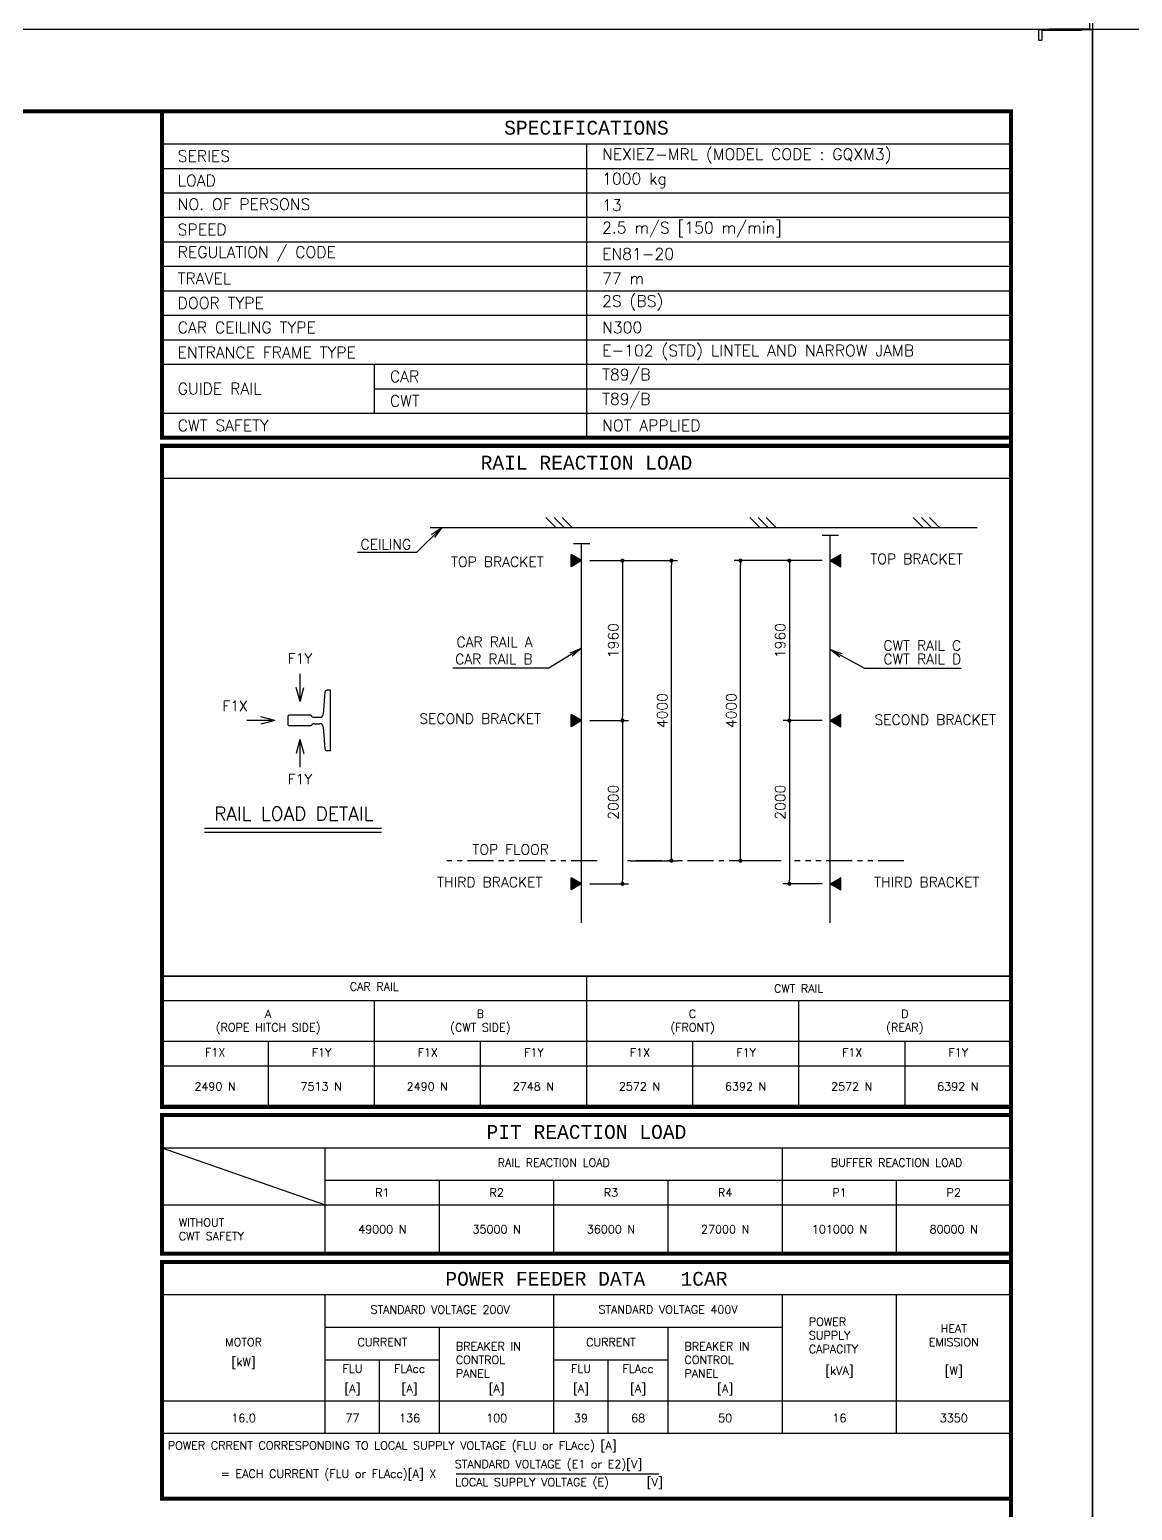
# Model space of a CAD drawing. Header units: millimetres. Extents: x -106996 to 276536, y -21995 to 37993.
# Drawn here: x -6511 to 244, y -9072 to 0 of the extents above; entities that cross this region are included whole.
import ezdxf
from ezdxf.enums import TextEntityAlignment as Align

# ---------------------------------------------------------------- set-up
doc = ezdxf.new("R2010")
doc.units = ezdxf.units.MM
doc.header["$LTSCALE"] = 100
doc.linetypes.add('PHANTOM2', pattern=[31.75, 15.875, -3.175, 3.175, -3.175, 3.175, -3.175])
doc.layers.get('0').update_dxf_attribs({"color": 3})
for name, color, linetype in [('DIM', 2, 'Continuous'), ('FRAME', 5, 'Continuous'), ('OLCU', 4, 'Continuous'), ('OTHERS', 4, 'Continuous'), ('SPEC', 7, 'Continuous'), ('W-DASHED-LINE', 111, 'PHANTOM2')]:
    doc.layers.add(name, color=color, linetype=linetype)
doc.styles.get("Standard").update_dxf_attribs({"font": 'romans.shx', "bigfont": 'bigfont.shx'})
doc.styles.add('STYLE1', font='monos.ttf')
doc.dimstyles.new('1-50IN', dxfattribs={"dimscale": 25, "dimtxt": 2.5, "dimasz": 1, "dimexe": 1.5, "dimexo": 2, "dimgap": 1, "dimtad": 3, "dimdsep": 46, "dimtxsty": 'Standard', "dimblk1": 'DOT', "dimblk2": 'DOT', "dimsah": 1, "dimcen": 0.09, "dimclrd": 256, "dimclre": 256, "dimclrt": 256, "dimadec": 0, "dimazin": 0, "dimtfac": 1, "dimtmove": 0, "dimatfit": 3, "dimldrblk": 'DOT', "dimfxl": 0, "dimtolj": 1, "dimtzin": 0, "dimarcsym": 0})
doc.dimstyles.new('1-50IN-ARROW', dxfattribs={"dimscale": 25, "dimtxt": 2.5, "dimasz": 3, "dimexe": 1.5, "dimexo": 2, "dimgap": 1, "dimtad": 3, "dimdsep": 46, "dimtxsty": 'Standard', "dimblk1": 'OPEN', "dimblk2": 'OPEN', "dimsah": 1, "dimcen": 0.09, "dimclrd": 256, "dimclre": 256, "dimclrt": 256, "dimadec": 0, "dimazin": 0, "dimtfac": 1, "dimtmove": 0, "dimatfit": 3, "dimldrblk": 'OPEN', "dimfxl": 0, "dimtolj": 1, "dimtzin": 0, "dimarcsym": 0})
doc.dimstyles.new('BRACKET LOAD', dxfattribs={"dimscale": 25, "dimtxt": 2.5, "dimasz": 1, "dimexe": 1.5, "dimexo": 2, "dimgap": 1, "dimtad": 3, "dimlfac": 2, "dimdsep": 46, "dimtxsty": 'Standard', "dimblk1": 'DOT', "dimblk2": 'DOT', "dimsah": 1, "dimcen": 0.09, "dimclrd": 256, "dimclre": 256, "dimclrt": 256, "dimadec": 0, "dimazin": 0, "dimtfac": 1, "dimtmove": 0, "dimatfit": 3, "dimldrblk": 'DOT', "dimfxl": 0, "dimtolj": 1, "dimtzin": 0, "dimarcsym": 0})

# ---------------------------------------------------------------- blocks, each defined once
blk = doc.blocks.new('_OPEN')
at = {"color": 0, "linetype": 'ByBlock'}
for p, q in [((-1, 0.17), (0, 0)), ((0, 0), (-1, -0.17)), ((0, 0), (-1, 0))]:
    blk.add_line(p, q, dxfattribs=at)
blk = doc.blocks.new('_DOT')
at = {"color": 0, "linetype": 'ByBlock'}
blk.add_line((-0.5, 0), (-1, 0), dxfattribs=at)
at = {"color": 0, "linetype": 'ByBlock', "const_width": 0.5}
blk.add_lwpolyline([(-0.25, 0, 1), (0.25, 0, 1)], format="xyb", close=True, dxfattribs=at)
blk = doc.blocks.new('*D157')
at = {"layer": 'DEFPOINTS', "color": 0, "transparency": 16777216}
for p in [(-3129.3, -4233.3), (-3129.4, -5233.3), (-2879.3, -5233.3)]:
    blk.add_point(p, dxfattribs=at)
at = {"layer": 'DIM', "lineweight": -2, "transparency": 16777216}
for p, q in [((-3079.3, -4233.3), (-2841.8, -4233.3)), ((-2879.3, -4258.3), (-2879.3, -5208.3)), ((-3079.4, -5233.3), (-2841.8, -5233.3))]:
    blk.add_line(p, q, dxfattribs=at)
at = {"layer": 'DIM', "lineweight": -2, "transparency": 16777216, "xscale": 25, "yscale": 25, "zscale": 25}
for p, rotation in [((-2879.3, -4233.3), 90), ((-2879.3, -5233.3), 270)]:
    blk.add_blockref('_DOT', p, dxfattribs=dict(at, rotation=rotation))
at = {"layer": 'DIM', "transparency": 16777216, "insert": (-2935.6, -4733.3), "char_height": 62.5, "attachment_point": 5, "rotation": 90}
blk.add_mtext('\\A1;2000', dxfattribs=at)
blk = doc.blocks.new('*D158')
at = {"layer": 'DEFPOINTS', "color": 0, "transparency": 16777216}
for p in [(-1606.7, -4233.3), (-1856.7, -5233.3), (-1606.7, -5233.3)]:
    blk.add_point(p, dxfattribs=at)
at = {"layer": 'DIM', "lineweight": -2, "transparency": 16777216}
for p, q in [((-1656.7, -4233.3), (-1894.2, -4233.3)), ((-1856.7, -4258.3), (-1856.7, -5208.3)), ((-1656.7, -5233.3), (-1894.2, -5233.3))]:
    blk.add_line(p, q, dxfattribs=at)
at = {"layer": 'DIM', "lineweight": -2, "transparency": 16777216, "xscale": 25, "yscale": 25, "zscale": 25}
for p, rotation in [((-1856.7, -4233.3), 90), ((-1856.7, -5233.3), 270)]:
    blk.add_blockref('_DOT', p, dxfattribs=dict(at, rotation=rotation))
at = {"layer": 'DIM', "transparency": 16777216, "insert": (-1913, -4733.3), "char_height": 62.5, "attachment_point": 5, "rotation": 90}
blk.add_mtext('\\A1;2000', dxfattribs=at)
blk = doc.blocks.new('*D159')
at = {"layer": 'DEFPOINTS', "color": 0, "transparency": 16777216}
for p in [(-3129.3, -3253.3), (-3129.3, -4233.3), (-2879.3, -4233.3)]:
    blk.add_point(p, dxfattribs=at)
at = {"layer": 'DIM', "lineweight": -2, "transparency": 16777216}
for p, q in [((-3079.3, -3253.3), (-2841.8, -3253.3)), ((-2879.3, -3278.3), (-2879.3, -4208.3)), ((-3079.3, -4233.3), (-2841.8, -4233.3))]:
    blk.add_line(p, q, dxfattribs=at)
at = {"layer": 'DIM', "lineweight": -2, "transparency": 16777216, "xscale": 25, "yscale": 25, "zscale": 25}
for p, rotation in [((-2879.3, -3253.3), 90), ((-2879.3, -4233.3), 270)]:
    blk.add_blockref('_DOT', p, dxfattribs=dict(at, rotation=rotation))
at = {"layer": 'DIM', "transparency": 16777216, "insert": (-2935.5, -3743.3), "char_height": 62.5, "attachment_point": 5, "rotation": 90}
blk.add_mtext('\\A1;1960', dxfattribs=at)
blk = doc.blocks.new('*D160')
at = {"layer": 'DEFPOINTS', "color": 0, "transparency": 16777216}
for p in [(-1606.7, -3253.3), (-1856.7, -4233.3), (-1606.7, -4233.3)]:
    blk.add_point(p, dxfattribs=at)
at = {"layer": 'DIM', "lineweight": -2, "transparency": 16777216}
for p, q in [((-1656.7, -3253.3), (-1894.2, -3253.3)), ((-1856.7, -3278.3), (-1856.7, -4208.3)), ((-1656.7, -4233.3), (-1894.2, -4233.3))]:
    blk.add_line(p, q, dxfattribs=at)
at = {"layer": 'DIM', "lineweight": -2, "transparency": 16777216, "xscale": 25, "yscale": 25, "zscale": 25}
for p, rotation in [((-1856.7, -3253.3), 90), ((-1856.7, -4233.3), 270)]:
    blk.add_blockref('_DOT', p, dxfattribs=dict(at, rotation=rotation))
at = {"layer": 'DIM', "transparency": 16777216, "insert": (-1913, -3743.3), "char_height": 62.5, "attachment_point": 5, "rotation": 90}
blk.add_mtext('\\A1;1960', dxfattribs=at)
blk = doc.blocks.new('*D191')
at = {"layer": 'DEFPOINTS', "color": 0, "transparency": 16777216}
for p in [(-3129.3, -3253.3), (-2579.3, -3253.3), (-2879.3, -5091.7)]:
    blk.add_point(p, dxfattribs=at)
at = {"layer": 'DIM', "lineweight": -2, "transparency": 16777216}
for p, q in [((-3079.3, -3253.3), (-2541.8, -3253.3)), ((-2579.3, -5066.7), (-2579.3, -3278.3)), ((-2829.3, -5091.7), (-2541.8, -5091.7))]:
    blk.add_line(p, q, dxfattribs=at)
at = {"layer": 'DIM', "lineweight": -2, "transparency": 16777216, "xscale": 25, "yscale": 25, "zscale": 25}
for p, rotation in [((-2579.3, -3253.3), 90), ((-2579.3, -5091.7), 270)]:
    blk.add_blockref('_DOT', p, dxfattribs=dict(at, rotation=rotation))
at = {"layer": 'DIM', "transparency": 16777216, "insert": (-2635.6, -4172.5), "char_height": 62.5, "attachment_point": 5, "rotation": 90}
blk.add_mtext('\\A1;4000', dxfattribs=at)
blk = doc.blocks.new('*D192')
at = {"layer": 'DEFPOINTS', "color": 0, "transparency": 16777216}
for p in [(-2156.7, -3253.3), (-1606.7, -3253.3), (-1856.7, -5091.7)]:
    blk.add_point(p, dxfattribs=at)
at = {"layer": 'DIM', "lineweight": -2, "transparency": 16777216}
for p, q in [((-1656.7, -3253.3), (-2194.2, -3253.3)), ((-2156.7, -5066.7), (-2156.7, -3278.3)), ((-1906.7, -5091.7), (-2194.2, -5091.7))]:
    blk.add_line(p, q, dxfattribs=at)
at = {"layer": 'DIM', "lineweight": -2, "transparency": 16777216, "xscale": 25, "yscale": 25, "zscale": 25}
for p, rotation in [((-2156.7, -3253.3), 90), ((-2156.7, -5091.7), 270)]:
    blk.add_blockref('_DOT', p, dxfattribs=dict(at, rotation=rotation))
at = {"layer": 'DIM', "transparency": 16777216, "insert": (-2213, -4172.5), "char_height": 62.5, "attachment_point": 5, "rotation": 90}
blk.add_mtext('\\A1;4000', dxfattribs=at)
blk = doc.blocks.new('flans3')
at = {"layer": 'OLCU'}
for p, q in [((-6, 80), (0, 80)), ((-6, 80), (-6, 6)), ((0, 0), (0, 80)), ((-100, 0), (0, 0)), ((-100, 0), (-100, -80)), ((-80, 6), (-80, 0)), ((-80, 6), (-6, 6)), ((-20, 0), (-20, -6)), ((-94, -6), (-94, -80)), ((-94, -6), (-20, -6)), ((-100, -80), (-94, -80))]:
    blk.add_line(p, q, dxfattribs=at)

msp = doc.modelspace()

# ---------------------------------------------------------------- hatches: boundary and pattern name
at = {"layer": 'OTHERS'}
h = msp.add_hatch(dxfattribs=at)
h.set_pattern_fill('ANSI31', color=256, style=0)
h.set_pattern_definition([(135, (16263.94115, -15261.83335), (0.08838834765, 0.08838834765), [])])
h.paths.add_polyline_path([(-3193.9481893, -3216.0315004), (-3129.3394968, -3253.3333464), (-3193.9481893, -3290.6351923)])
h = msp.add_hatch(dxfattribs=at)
h.set_pattern_fill('ANSI31', color=256, style=0)
h.set_pattern_definition([(135, (16786.56109, -15261.83336), (0.08838834765, 0.08838834765), [])])
h.paths.add_polyline_path([(-1542.110867, -3216.0315147), (-1542.110867, -3290.6352067), (-1606.7195595, -3253.3333607)])
h = msp.add_hatch(dxfattribs=at)
h.set_pattern_fill('ANSI31', color=256, style=0)
h.set_pattern_definition([(135, (16263.94115, -16241.83335), (0.08838834765, 0.08838834765), [])])
h.paths.add_polyline_path([(-3193.9481893, -4196.0315004), (-3129.3394968, -4233.3333464), (-3193.9481893, -4270.6351924)])
h = msp.add_hatch(dxfattribs=at)
h.set_pattern_fill('ANSI31', color=256, style=0)
h.set_pattern_definition([(135, (16786.56109, -16241.83336), (0.08838834765, 0.08838834765), [])])
h.paths.add_polyline_path([(-1542.110867, -4196.0315113), (-1542.110867, -4270.6352033), (-1606.7195595, -4233.3333573)])
h = msp.add_hatch(dxfattribs=at)
h.set_pattern_fill('ANSI31', color=256, style=0)
h.set_pattern_definition([(135, (16263.94115, -17241.83335), (0.08838834765, 0.08838834765), [])])
h.paths.add_polyline_path([(-3193.9481893, -5196.0315001), (-3129.3394968, -5233.333346), (-3193.9481893, -5270.635192)])
h = msp.add_hatch(dxfattribs=at)
h.set_pattern_fill('ANSI31', color=256, style=0)
h.set_pattern_definition([(135, (16786.56109, -17241.83336), (0.08838834765, 0.08838834765), [])])
h.paths.add_polyline_path([(-1542.110867, -5196.031511), (-1542.110867, -5270.635203), (-1606.7195595, -5233.333357)])

# ---------------------------------------------------------------- linework, layer by layer
for p, q in [((-5699.9999907, -500.0000086), (-499.9999907, -500.0000086)), ((-5699.9999907, -500.0000086), (-5699.9999907, -2500.0000086)), ((-5699.9999907, -700.0000086), (-499.9999907, -700.0000086)), ((-3099.9999907, -700.0000086), (-3099.9999907, -2500.0000086)), ((-3099.9999907, -700.0000086), (-3099.9999907, -2500.0000086)), ((-5699.9999907, -850.0000086), (-499.9999907, -850.0000086)), ((-5699.9999907, -1000.0000086), (-499.9999907, -1000.0000086)), ((-5699.9999907, -1150.0000086), (-499.9999907, -1150.0000086)), ((-5699.9999907, -1300.0000086), (-499.9999907, -1300.0000086)), ((-5699.9999907, -1450.0000086), (-499.9999907, -1450.0000086)), ((-5699.9999907, -1600.0000086), (-499.9999907, -1600.0000086)), ((-5699.9999907, -1750.0000086), (-499.9999907, -1750.0000086)), ((-5699.9999907, -1900.0000086), (-499.9999907, -1900.0000086)), ((-5699.9999907, -2050.0000086), (-499.9999907, -2050.0000086)), ((-4399.9999907, -2050.0000086), (-4399.9999907, -2350.0000086)), ((-4399.9999907, -2200.0000086), (-499.9999907, -2200.0000086)), ((-5699.9999907, -2350.0000086), (-499.9999907, -2350.0000086)), ((-5699.9999907, -2550.0000086), (-499.9999907, -2550.0000086)), ((-499.9999907, -2550.0000086), (-5699.9999907, -2550.0000086)), ((-5699.9999907, -2550.0000086), (-499.9999907, -2550.0000086)), ((-5699.9999152, -2550.0000086), (-5699.9999152, -5050.0000086)), ((-2716.6666574, -2550.0000086), (-499.9999907, -2550.0000086)), ((-500.0001305, -5050.0000086), (-500.0001305, -2550.0000086)), ((-500.000206, -2750.0000086), (-5699.9999907, -2750.0000086)), ((-5699.9999152, -6600.0000086), (-5699.9999152, -5050.0000086)), ((-500.0001305, -5050.0000086), (-500.0001305, -6600.0000086)), ((-500.000206, -5800.0000086), (-5699.9999907, -5800.0000086)), ((-5699.9999907, -5800.0000086), (-500.000206, -5800.0000086)), ((-500.000206, -5800.0000086), (-5699.9999907, -5800.0000086)), ((-5699.9999907, -5800.0000086), (-500.000206, -5800.0000086)), ((-500.0001305, -5800.0000086), (-5699.9999152, -5800.0000086)), ((-5699.9999152, -5800.0000086), (-500.0001305, -5800.0000086)), ((-500.0001305, -5800.0000086), (-5699.9999152, -5800.0000086)), ((-5699.9999152, -5800.0000086), (-500.0001305, -5800.0000086)), ((-3099.9999152, -5800.0000086), (-3099.9999152, -6600.0000086)), ((-500.0001305, -5950.0000086), (-5699.9999152, -5950.0000086)), ((-4399.9999152, -5950.0000086), (-4399.9999152, -6600.0000086)), ((-1799.9999152, -5950.0000086), (-1799.9999152, -6600.0000086)), ((-500.0001305, -6200.0000086), (-5699.9999152, -6200.0000086)), ((-5049.9999152, -6200.0000086), (-5049.9999152, -6600.0000086)), ((-3749.9999152, -6200.0000086), (-3749.9999152, -6600.0000086)), ((-2449.9999152, -6200.0000086), (-2449.9999152, -6600.0000086)), ((-1149.9999152, -6200.0000086), (-1149.9999152, -6600.0000086)), ((-500.0001305, -6350.0000086), (-5699.9999152, -6350.0000086)), ((-500.0001305, -6350.0000086), (-5699.9999152, -6350.0000086)), ((-500.0001305, -6600.0000086), (-5699.9999907, -6600.0000086)), ((-500.0001305, -6650.0000086), (-5699.9999907, -6650.0000086)), ((-5699.9999885, -6850.0000086), (-4699.9999885, -7200.0000086)), ((-5699.999913, -6850.0000086), (-499.9999885, -6850.0000086)), ((-5699.999913, -7500.0000086), (-5699.999913, -6850.0000086)), ((-4699.999913, -7500.0000086), (-4699.9999885, -6850.0000086)), ((-1899.9998365, -7500.0000094), (-1899.999912, -6850.0000094)), ((-4699.9999885, -7050.0000086), (-500.0001283, -7050.0000086)), ((-3999.9998339, -7500.0000086), (-3999.9999094, -7050.0000086)), ((-3299.9998339, -7500.000012), (-3299.9999094, -7050.000012)), ((-2599.9998339, -7500.0000107), (-2599.9999094, -7050.0000107)), ((-1199.9998339, -7500.0000086), (-1199.9999094, -7050.0000086)), ((-5699.9999885, -7200.0000086), (-499.9999885, -7200.0000086)), ((-5699.999913, -7500.0000086), (-500.0001283, -7500.0000086)), ((-499.9997523, -7550.0000086), (-5699.9997809, -7550.0000086)), ((-5699.9997809, -9000.0000086), (-5699.9997809, -7550.0000086)), ((-5700.0001206, -7750.0000086), (-500.0000451, -7750.0000086)), ((-4699.9995144, -8600.0000086), (-4699.9996829, -7749.9999795)), ((-3299.9994352, -8600.0000086), (-3299.9994517, -7749.9999706)), ((-1899.9994378, -8600.0000086), (-1899.9994543, -7749.9998726)), ((-1199.9998174, -8600.0000086), (-1199.9998339, -7749.9999406)), ((-4699.9997122, -7950.0000086), (-3299.9994837, -7950.0000086)), ((-3999.9999569, -8600.0000086), (-4000.0002378, -7950.0000086)), ((-3299.9994837, -7950.0000086), (-1899.9994863, -7950.0000086)), ((-2599.9999547, -8600.0000086), (-2600.0002287, -7950.0000086)), ((-4699.9996179, -8150.0000086), (-4000.0002164, -8150.0000086)), ((-4366.666597, -8600.0000086), (-4366.6668638, -8150.0000086)), ((-3299.9994023, -8150.0000086), (-2600.0002066, -8150.0000086)), ((-2966.6665971, -8600.0000086), (-2966.6668643, -8150.0000086)), ((-5699.9999081, -8400.0000086), (-499.9997949, -8400.0000086)), ((-5699.9999973, -8600.0000086), (-499.999884, -8600.0000086)), ((-5700.0000607, -9000.0000086), (-499.9999962, -9000.0000086)), ((-5699.9997809, -9000.0000086), (-499.9999962, -9000.0000086)), ((-499.9999962, -9000.0000086), (-5699.9997809, -9000.0000086)), ((-5699.9997809, -9000.0000086), (-499.9999962, -9000.0000086)), ((-3016.6666629, -9000.0000086), (-499.9999962, -9000.0000086))]:
    msp.add_line(p, q)
at = {"const_width": 25}
for points in [[(-5699.9999907, -500.0000086), (-499.9999907, -500.0000086), (-499.9999907, -2500.0000086), (-5699.9999907, -2500.0000086)], [(-5699.9999907, -6600.0000086), (-500.0001305, -6600.0000086), (-500.0001305, -2550.0000086), (-5699.9999907, -2550.0000086)], [(-5699.9999907, -6650.0000086), (-500.0001305, -6650.0000086), (-500.0001283, -7500.0000086), (-5699.9999885, -7500.0000086)], [(-5699.9996977, -7550.0000086), (-499.9999885, -7550.0000086), (-500.0000717, -9000.0000086), (-5699.9997809, -9000.0000086)]]:
    msp.add_lwpolyline(points, close=True, dxfattribs=at)
at = {"layer": 'DEFPOINTS'}
for points in [[(0.000004, -14999.9999969), (21000.000004, -14999.9999969), (21000.000004, 0.0000031), (0.000004, 0.0000031)], [(-20999.9999907, -15000.0000086), (0.0000093, -15000.0000086), (0.0000093, -0.0000086), (-20999.9999907, -0.0000086)]]:
    msp.add_lwpolyline(points, close=True, dxfattribs=at)
at = {"layer": 'DIM'}
for p, q in [((-4854.5222603, -4116.5806367), (-4854.5222603, -3946.4674855)), ((-4854.5222603, -4116.5806367), (-4877.3786433, -4031.279454)), ((-4854.5222603, -4116.5806367), (-4831.6658772, -4031.279454)), ((-5009.523247, -4233.1223747), (-5179.6363982, -4233.1223747)), ((-5009.523247, -4233.1223747), (-5094.8244297, -4210.2659917)), ((-5009.523247, -4233.1223747), (-5094.8244297, -4255.9787577)), ((-4854.6472603, -4349.4141127), (-4877.5036433, -4434.7152954)), ((-4854.6472603, -4349.4141127), (-4831.7908772, -4434.7152954)), ((-4854.6472603, -4349.4141127), (-4854.6472603, -4519.5272639)), ((-5438.952029, -4891.6633623), (-4355.6186956, -4891.6633623)), ((-5438.952029, -4916.6633623), (-4355.6186956, -4916.6633623))]:
    msp.add_line(p, q, dxfattribs=at)
at = {"layer": 'DIM', "const_width": 4.1666667}
for points in [[(-4854.5222603, -4116.5806367), (-4854.5222603, -3946.4674855)], [(-4854.5222603, -4116.5806367), (-4877.3786433, -4031.279454)], [(-4854.5222603, -4116.5806367), (-4831.6658772, -4031.279454)], [(-5009.523247, -4233.1223747), (-5179.6363982, -4233.1223747)], [(-5009.523247, -4233.1223747), (-5094.8244297, -4210.2659917)], [(-5009.523247, -4233.1223747), (-5094.8244297, -4255.9787577)], [(-4854.6472603, -4349.4141127), (-4877.5036433, -4434.7152954)], [(-4854.6472603, -4349.4141127), (-4854.6472603, -4519.5272639)], [(-4854.6472603, -4349.4141127), (-4831.7908772, -4434.7152954)]]:
    msp.add_lwpolyline(points, dxfattribs=at)
at = {"layer": 'FRAME', "const_width": 25}
msp.add_lwpolyline([(-20499.9999907, -14500.0000086), (-499.9999907, -14500.0000086), (-499.9999907, -500.0000086), (-20499.9999907, -500.0000086)], close=True, dxfattribs=at)
at = {"layer": 'OTHERS'}
for p, q in [((-3348.2133236, -2989.0000086), (-3287.2133236, -3050.0000086)), ((-3298.2133236, -2989.0000086), (-3237.2133236, -3050.0000086)), ((-3248.2133236, -2989.0000086), (-3187.2133236, -3050.0000086)), ((-2098.2133236, -2989.0000086), (-2037.2133236, -3050.0000086)), ((-2048.2133236, -2989.0000086), (-1987.2133236, -3050.0000086)), ((-1998.2133236, -2989.0000086), (-1937.2133236, -3050.0000086)), ((-1098.2133236, -2989.0000086), (-1037.2133236, -3050.0000086)), ((-1048.2133236, -2989.0000086), (-987.2133236, -3050.0000086)), ((-998.2133236, -2989.0000086), (-937.2133236, -3050.0000086)), ((-4056.7195686, -3050.0000086), (-706.7195686, -3050.0000086)), ((-3079.339525, -3150.0000086), (-3179.339525, -3150.0000086)), ((-3129.339525, -5472.8333646), (-3129.339525, -3150.0000293)), ((-1556.7195686, -3100.0000086), (-1656.7195686, -3100.0000086)), ((-1606.7195686, -5472.8333646), (-1606.7195686, -3100.0000086)), ((-3129.3394968, -3253.3333464), (-3193.9481893, -3216.0315004)), ((-3193.9481893, -3290.6351923), (-3193.9481893, -3216.0315004)), ((-3129.3394968, -3253.3333464), (-3193.9481893, -3290.6351923)), ((-1606.7195595, -3253.3333607), (-1542.110867, -3216.0315147)), ((-1606.7195595, -3253.3333607), (-1542.110867, -3290.6352067)), ((-1542.110867, -3290.6352067), (-1542.110867, -3216.0315147)), ((-4702.0894341, -4059.1086692), (-4712.6077899, -4193.9922912)), ((-4667.8576941, -4047.5803112), (-4689.6260741, -4047.5803112)), ((-4667.8576941, -4418.4137715), (-4667.8576941, -4047.5803112)), ((-4926.1899136, -4204.0806456), (-4922.0232381, -4199.91397)), ((-4926.1899136, -4262.1641038), (-4926.1899136, -4204.0806456)), ((-4926.1899136, -4262.1641038), (-4922.2732381, -4266.0807794)), ((-4787.0212825, -4199.91397), (-4922.0232381, -4199.91397)), ((-4767.5079074, -4213.2056657), (-4733.379501, -4213.2056657)), ((-4767.5079074, -4252.7890837), (-4733.379501, -4252.7890837)), ((-3129.3394968, -4233.3333464), (-3193.9481893, -4196.0315004)), ((-3193.9481893, -4270.6351924), (-3193.9481893, -4196.0315004)), ((-3129.3394968, -4233.3333464), (-3193.9481893, -4270.6351924)), ((-1606.7195595, -4233.3333573), (-1542.110867, -4196.0315113)), ((-1606.7195595, -4233.3333573), (-1542.110867, -4270.6352033)), ((-1542.110867, -4270.6352033), (-1542.110867, -4196.0315113)), ((-4787.0212825, -4266.0807794), (-4922.2732381, -4266.0807794)), ((-4712.6077899, -4272.0024582), (-4702.0894341, -4406.8857468)), ((-4667.8576941, -4418.4137715), (-4689.6260741, -4418.4137715)), ((-3129.3394968, -5233.333346), (-3193.9481893, -5196.0315001)), ((-3193.9481893, -5270.635192), (-3193.9481893, -5196.0315001)), ((-3129.3394968, -5233.333346), (-3193.9481893, -5270.635192)), ((-1606.7195595, -5233.333357), (-1542.110867, -5196.031511)), ((-1606.7195595, -5233.333357), (-1542.110867, -5270.635203)), ((-1542.110867, -5270.635203), (-1542.110867, -5196.031511))]:
    msp.add_line(p, q, dxfattribs=at)
for centre, radius, start, end in [((-4689.6260741, -4060.080338), 12.5000268, 90, 175.5407000002), ((-4767.7575957, -4192.5993966), 20.6077818, 200.7898927245, 270.6942248546), ((-4767.7575957, -4273.3953528), 20.6077818, 89.3057751454, 159.2101072755), ((-4733.379501, -4192.3722878), 20.8333779, 270, 355.5405999993), ((-4733.379501, -4273.6224616), 20.8333779, 4.4593199998, 90), ((-4689.6260741, -4405.9139114), 12.5000268, 184.4592999998, 270)]:
    msp.add_arc(centre, radius, start, end, dxfattribs=at)
at = {"layer": 'SPEC'}
msp.add_line((-3898.7980654, -8848.1704111), (-2657.1606995, -8848.1704111), dxfattribs=at)
at = {"layer": 'W-DASHED-LINE', "ltscale": 0.1}
for p, q in [((-3034.9239293, -5091.6633623), (-3954.5471861, -5091.6633623)), ((-2003.9808959, -5091.6633623), (-2848.000067, -5091.6633623)), ((-1154.7544423, -5091.6633623), (-1825.6250015, -5091.6633623))]:
    msp.add_line(p, q, dxfattribs=at)

# ---------------------------------------------------------------- block references
at = {"xscale": 3.321000000075437, "yscale": 0.81, "zscale": 0.81}
msp.add_blockref('flans3', (1, 0.92), dxfattribs=at)

# ---------------------------------------------------------------- texts
at = {"layer": 'DIM'}
for s, p in [('TOP BRACKET', (-3929.833768, -3291.6547566)), ('TOP FLOOR', (-3798.5287688, -5054.1401819))]:
    msp.add_text(s, height=62.5, dxfattribs=at).set_placement(p)
for s, p in [('TOP BRACKET', (-793.069596, -3292.7778011)), ('SECOND BRACKET', (-590.7677608, -4278.0734085)), ('THIRD BRACKET', (-693.0752259, -5273.5879829))]:
    msp.add_text(s, height=62.5, dxfattribs=at).set_placement(p, align=Align.BOTTOM_RIGHT)
for s, p in [('F1Y', (-4854.5222603, -3902.7174855)), ('F1X', (-5252.464436, -4194.1135521)), ('F1Y', (-4854.6472603, -4642.4439306))]:
    msp.add_text(s, height=62.5, dxfattribs=at).set_placement(p, align=Align.BOTTOM_CENTER)
for s, p in [('SECOND BRACKET', (-4123.2881068, -4271.6255315)), ('THIRD BRACKET', (-4014.878439, -5273.1110986))]:
    msp.add_text(s, height=62.5, dxfattribs=at).set_placement(p, align=Align.BOTTOM_LEFT)
msp.add_text('RAIL LOAD DETAIL', height=83.333333333, rotation=0.0000025046, dxfattribs=at).set_placement((-4893.1186956, -4870.830029), align=Align.BOTTOM_CENTER)
at = {"layer": 'DIM', "char_height": 62.5}
for s, insert, attachment_point in [('CEILING', (-4484.1594173, -3184.6666752), 7), ('\\A1;CAR RAIL A\\P{\\A0;CAR RAIL B}', (-3430.0310098, -3887.8179142), 9)]:
    msp.add_mtext(s, dxfattribs=dict(at, insert=insert, attachment_point=attachment_point))
at = {"layer": 'DIM', "insert": (-804.3569182, -3887.8179142), "char_height": 62.5, "attachment_point": 9, "line_spacing_factor": 0.8}
msp.add_mtext('CWT RAIL C\\PCWT RAIL D', dxfattribs=at)
at = {"layer": 'SPEC', "style": 'STYLE1'}
for s, p in [('RAIL REACTION LOAD', (-3100.0000198, -2721.3510275)), ('PIT REACTION LOAD', (-3100.0000196, -6821.3510275)), ('POWER FEEDER DATA   1CAR', (-3099.9998411, -7721.3510275))]:
    msp.add_text(s, height=85, rotation=0.0000025046, dxfattribs=at).set_placement(p, align=Align.BOTTOM_CENTER)
at = {"layer": 'SPEC'}
for s, p in [('CAR RAIL', (-4399.9999152, -5903.0952467)), ('F1X', (-5374.2011731, -6306.0377444)), ('F1Y', (-4721.9999152, -6306.6666752)), ('F1X', (-4071.9999152, -6306.6666752)), ('F1Y', (-3421.9999152, -6306.6666752)), ('F1X', (-2771.9999152, -6306.6666752)), ('F1Y', (-2121.9999152, -6306.6666752)), ('F1X', (-1471.9999152, -6306.6666752)), ('F1Y', (-822.0001305, -6306.6666752)), ('STANDARD VOLTAGE 200V', (-3996.0799734, -7882.2266194)), ('STANDARD VOLTAGE 400V', (-2599.999469, -7881.6666752)), ('MOTOR', (-5199.9996635, -8081.6666752)), ('CURRENT', (-4349.9999278, -8081.6666752)), ('CURRENT', (-2949.9998451, -8081.6666752)), ('[kW]', (-5199.999763, -8203.0952467)), ('FLU', (-4533.3331966, -8244.1666258)), ('FLAcc', (-4183.333503, -8244.1666258)), ('FLU', (-3133.3330227, -8244.1666258)), ('FLAcc', (-2783.3333291, -8244.1666258)), ('[kVA]', (-1549.9998256, -8255.7619129)), ('[W]', (-849.9998256, -8255.7619132)), ('[A]', (-4533.3331719, -8365.5951972)), ('[A]', (-4183.3334165, -8365.5951972)), ('[A]', (-3649.9997952, -8365.5952433)), ('[A]', (-3133.3329979, -8365.5951972)), ('[A]', (-2783.3332426, -8365.5951972)), ('[A]', (-2250.000426, -8365.594653))]:
    msp.add_text(s, height=50, dxfattribs=at).set_placement(p, align=Align.BOTTOM_CENTER)
for s, p in [('RAIL REACTION LOAD', (-3299.9999106, -6981.6666752)), ('BUFFER REACTION LOAD', (-1200.0000195, -6981.6666752))]:
    msp.add_text(s, height=50, rotation=0.0000025038, dxfattribs=at).set_placement(p, align=Align.BOTTOM_CENTER)
for s, p in [('POWER CRRENT CORRESPONDING TO LOCAL SUPPLY VOLTAGE (FLU or FLAcc) [A]', (-5664.2546141, -8699.6781736)), ('STANDARD VOLTAGE (E1 or E2)[V]', (-3906.1736113, -8813.7666214)), ('= EACH CURRENT (FLU or FLAcc)[A] X ', (-5339.3097782, -8872.7009984)), ('LOCAL SUPPLY VOLTAGE (E)    [V]', (-3904.457285, -8924.1332236))]:
    msp.add_text(s, height=50, dxfattribs=at).set_placement(p)
at = {"layer": 'SPEC', "insert": (-3099.9999888, -644.769861), "char_height": 85, "attachment_point": 8, "rotation": 0.0000025045, "style": 'STYLE1'}
msp.add_mtext('SPECIFICATIONS', dxfattribs=at)
at = {"layer": 'SPEC'}
for s, insert, char_height, attachment_point in [('  NEXIEZ-MRL (MODEL CODE : GQXM{\\Fromans,bigfont|c162;3})', (-3099.9999907, -775.0000086), 70, 4), ('  SERIES', (-5699.9999907, -775.0000086), 70, 4), ('  LOAD', (-5699.9999907, -925.0000086), 70, 4), ('  10{\\Fromans,bigfont|c162;0}0 kg', (-3099.9999907, -925.0000086), 70, 4), ('  NO. OF PERSONS', (-5699.9999907, -1069.7066752), 70, 4), ('  1{\\Fromans,bigfont|c162;3}', (-3099.9999907, -1075.0000086), 70, 4), ('  2.5 m/S [150 m/min]', (-3099.9999907, -1225.0000086), 70, 4), ('  SPEED', (-5699.9999907, -1225.0000086), 70, 4), ('  REGULATION / CODE', (-5699.9999907, -1375.0000086), 70, 4), ('  EN81-{\\Fromans,bigfont|c162;20}', (-3099.9999907, -1375.0000086), 70, 4), ('  TRAVEL', (-5699.9999907, -1525.0000086), 70, 4), ('  77 m', (-3099.9999907, -1525.0000086), 70, 4), ('  2S (BS)', (-3099.9999907, -1675.0000086), 70, 4), ('  DOOR TYPE', (-5699.9999907, -1675.0000086), 70, 4), ('  CAR CEILING TYPE', (-5699.9999907, -1825.0000086), 70, 4), ('  N300', (-3099.9999907, -1825.0000086), 70, 4), ('  ENTRANCE FRAME TYPE', (-5699.9999907, -1977.6666752), 70, 4), ('  E-102 (STD) LINTEL AND NARROW JAMB', (-3099.9999907, -1977.6666752), 70, 4), ('  T89/B', (-3099.9999907, -2125.0000086), 70, 4), ('  GUIDE RAIL', (-5699.9999907, -2200.0000086), 70, 4), ('  CAR', (-4399.9999907, -2125.0000086), 70, 4), ('  CWT', (-4399.9999907, -2275.0000086), 70, 4), ('  T89/B', (-3099.9999907, -2275.0000086), 70, 4), ('  CWT SAFETY', (-5699.9999907, -2425.0000086), 70, 4), ('  NOT APPLIED', (-3099.9999907, -2425.0000086), 70, 4), ('CWT RAIL', (-1799.999993, -5875.0000213), 50, 5), ('2490 N', (-5374.9999907, -6475.0000086), 50, 5), ('7513 N', (-4724.9999907, -6475.0000086), 50, 5), ('2490 N', (-4074.9999907, -6475.0000086), 50, 5), ('2748 N', (-3424.9999907, -6475.0000086), 50, 5), ('2572 N', (-2774.9999907, -6475.0000086), 50, 5), ('6392 N', (-2124.9999907, -6475.0000086), 50, 5), ('2572 N', (-1474.9999907, -6475.0000086), 50, 5), ('6392 N', (-824.9999907, -6475.0000086), 50, 5), ('   WITHOUT\\P   CWT SAFETY', (-5700.0001907, -7416.6667086), 50, 7), ('49000 N', (-4349.9999907, -7350.0000086), 50, 5), ('35000 N', (-3649.9999907, -7350.0000086), 50, 5), ('36000 N', (-2949.9999907, -7350.0000086), 50, 5), ('27000 N', (-2249.9999907, -7350.0000086), 50, 5), ('101000 N', (-1549.9999907, -7350.0000086), 50, 5), ('80000 N', (-849.9999907, -7350.0000086), 50, 5), ('POWER\\PSUPPLY\\PCAPACITY', (-1738.0951925, -8108.3333419), 50, 7), ('HEAT\\PEMISSION', (-849.9999084, -8066.6666752), 50, 8), ('BREAKER IN \\PCONTROL\\PPANEL', (-3900.0001513, -8258.3333419), 50, 7), ('BREAKER IN \\PCONTROL\\PPANEL', (-2500.0007821, -8258.3327516), 50, 7), ('16.0', (-5199.9999907, -8531.6667086), 50, 8), ('77', (-4533.3329907, -8531.6667086), 50, 8), ('136', (-4183.3331907, -8531.6667086), 50, 8), ('100', (-3649.9999907, -8531.6667086), 50, 8), ('39', (-3133.3329907, -8531.6667086), 50, 8), ('68', (-2783.3331907, -8531.6667086), 50, 8), ('50', (-2249.9999907, -8531.6667086), 50, 8), ('16', (-1549.9999907, -8531.6667086), 50, 8), ('3350', (-849.9999907, -8531.6667086), 50, 8)]:
    msp.add_mtext(s, dxfattribs=dict(at, insert=insert, char_height=char_height, attachment_point=attachment_point))
at = {"layer": 'SPEC', "char_height": 50, "attachment_point": 8, "rotation": 0.0000025044}
for s, insert in [('A\\P(ROPE HITCH SIDE)', (-5049.9999117, -6154.7619133)), ('B\\P(CWT SIDE)', (-3749.9999117, -6154.7619133)), ('C\\P(FRONT)', (-2449.9999656, -6154.7619133)), ('D\\P(REAR)', (-1150.0000194, -6154.7619133)), ('R1', (-4349.9999073, -7150.0000086)), ('R2', (-3649.9999073, -7150.0000086)), ('R3', (-2949.9999073, -7150.0000086)), ('R4', (-2249.9999073, -7150.0000086)), ('P1', (-1549.9999074, -7150.0000086)), ('P2', (-849.9999073, -7150.0000086))]:
    msp.add_mtext(s, dxfattribs=dict(at, insert=insert))

# ---------------------------------------------------------------- dimensions: what is measured, and where the dimension line sits
at = {"layer": 'DIM'}
for base, p1, p2, picture, middle in [((-2579.3395907, -3253.3330086), (-2879.3395907, -5091.6634086), (-3129.3395907, -3253.3330086), '*D191', (-2579.3395907, -4172.4982086)), ((-2156.7194907, -3253.3333086), (-1856.7194907, -5091.6640086), (-1606.7195907, -3253.3333086), '*D192', (-2156.7194907, -4172.4986586))]:
    dim = msp.add_linear_dim(base=base, p1=p1, p2=p2, angle=90, text='4000', dimstyle='1-50IN', override={"dimpost": '\\X'}, dxfattribs=at)
    dim.commit()
    dim.dimension.update_dxf_attribs({"geometry": picture, "text_midpoint": middle, "dimtype": 160})
for base, p1, p2, override, picture, middle in [((-2879.2624658, -4233.3333626), (-3129.2624266, -3253.3333311), (-3129.339525, -4233.3333626), {"dimscale": 25, "dimlfac": 2, "dimpost": '\\X'}, '*D159', (-2935.5124658, -3743.3333469)), ((-1856.7195686, -4233.3333626), (-1606.7195686, -3253.333366), (-1606.7195686, -4233.3333626), {"dimlfac": 2, "dimpost": '\\X'}, '*D160', (-1912.9695686, -3743.3333643)), ((-2879.3395642, -5233.3333613), (-3129.339525, -4233.3333301), (-3129.4166234, -5233.3333613), {"dimlfac": 2, "dimpost": '\\X'}, '*D157', (-2935.5895642, -4733.3333457)), ((-1856.7195686, -5233.3333517), (-1606.7195686, -4233.3333626), (-1606.7195686, -5233.3333517), {"dimlfac": 2, "dimpost": '\\X'}, '*D158', (-1912.9695686, -4733.3333572))]:
    dim = msp.add_linear_dim(base=base, p1=p1, p2=p2, angle=90, dimstyle='BRACKET LOAD', override=override, dxfattribs=at)
    dim.commit()
    dim.dimension.update_dxf_attribs({"geometry": picture, "text_midpoint": middle})

# ---------------------------------------------------------------- leaders
msp.add_leader([(-3985.6670237, -3050.0000086), (-4141.6670237, -3203.0000086), (-4502.6670237, -3203.0000086)], dimstyle='1-50IN-ARROW', dxfattribs=at)
at = {"layer": 'DIM', "annotation_type": 0, "has_hookline": 1}
for points, hookline_direction, text_width in [([(-3129.339556, -3789.5000309), (-3330.0310098, -3912.8179142), (-3405.0310098, -3912.8179142)], 1, 488.6904762), ([(-1606.7195686, -3797.1666983), (-1396.0235849, -3912.8179142), (-1321.0235849, -3912.8179142)], 0, 491.6666667)]:
    msp.add_leader(points, dimstyle='1-50IN-ARROW', dxfattribs=dict(at, hookline_direction=hookline_direction, text_width=text_width))

doc.saveas('drawing.dxf')
